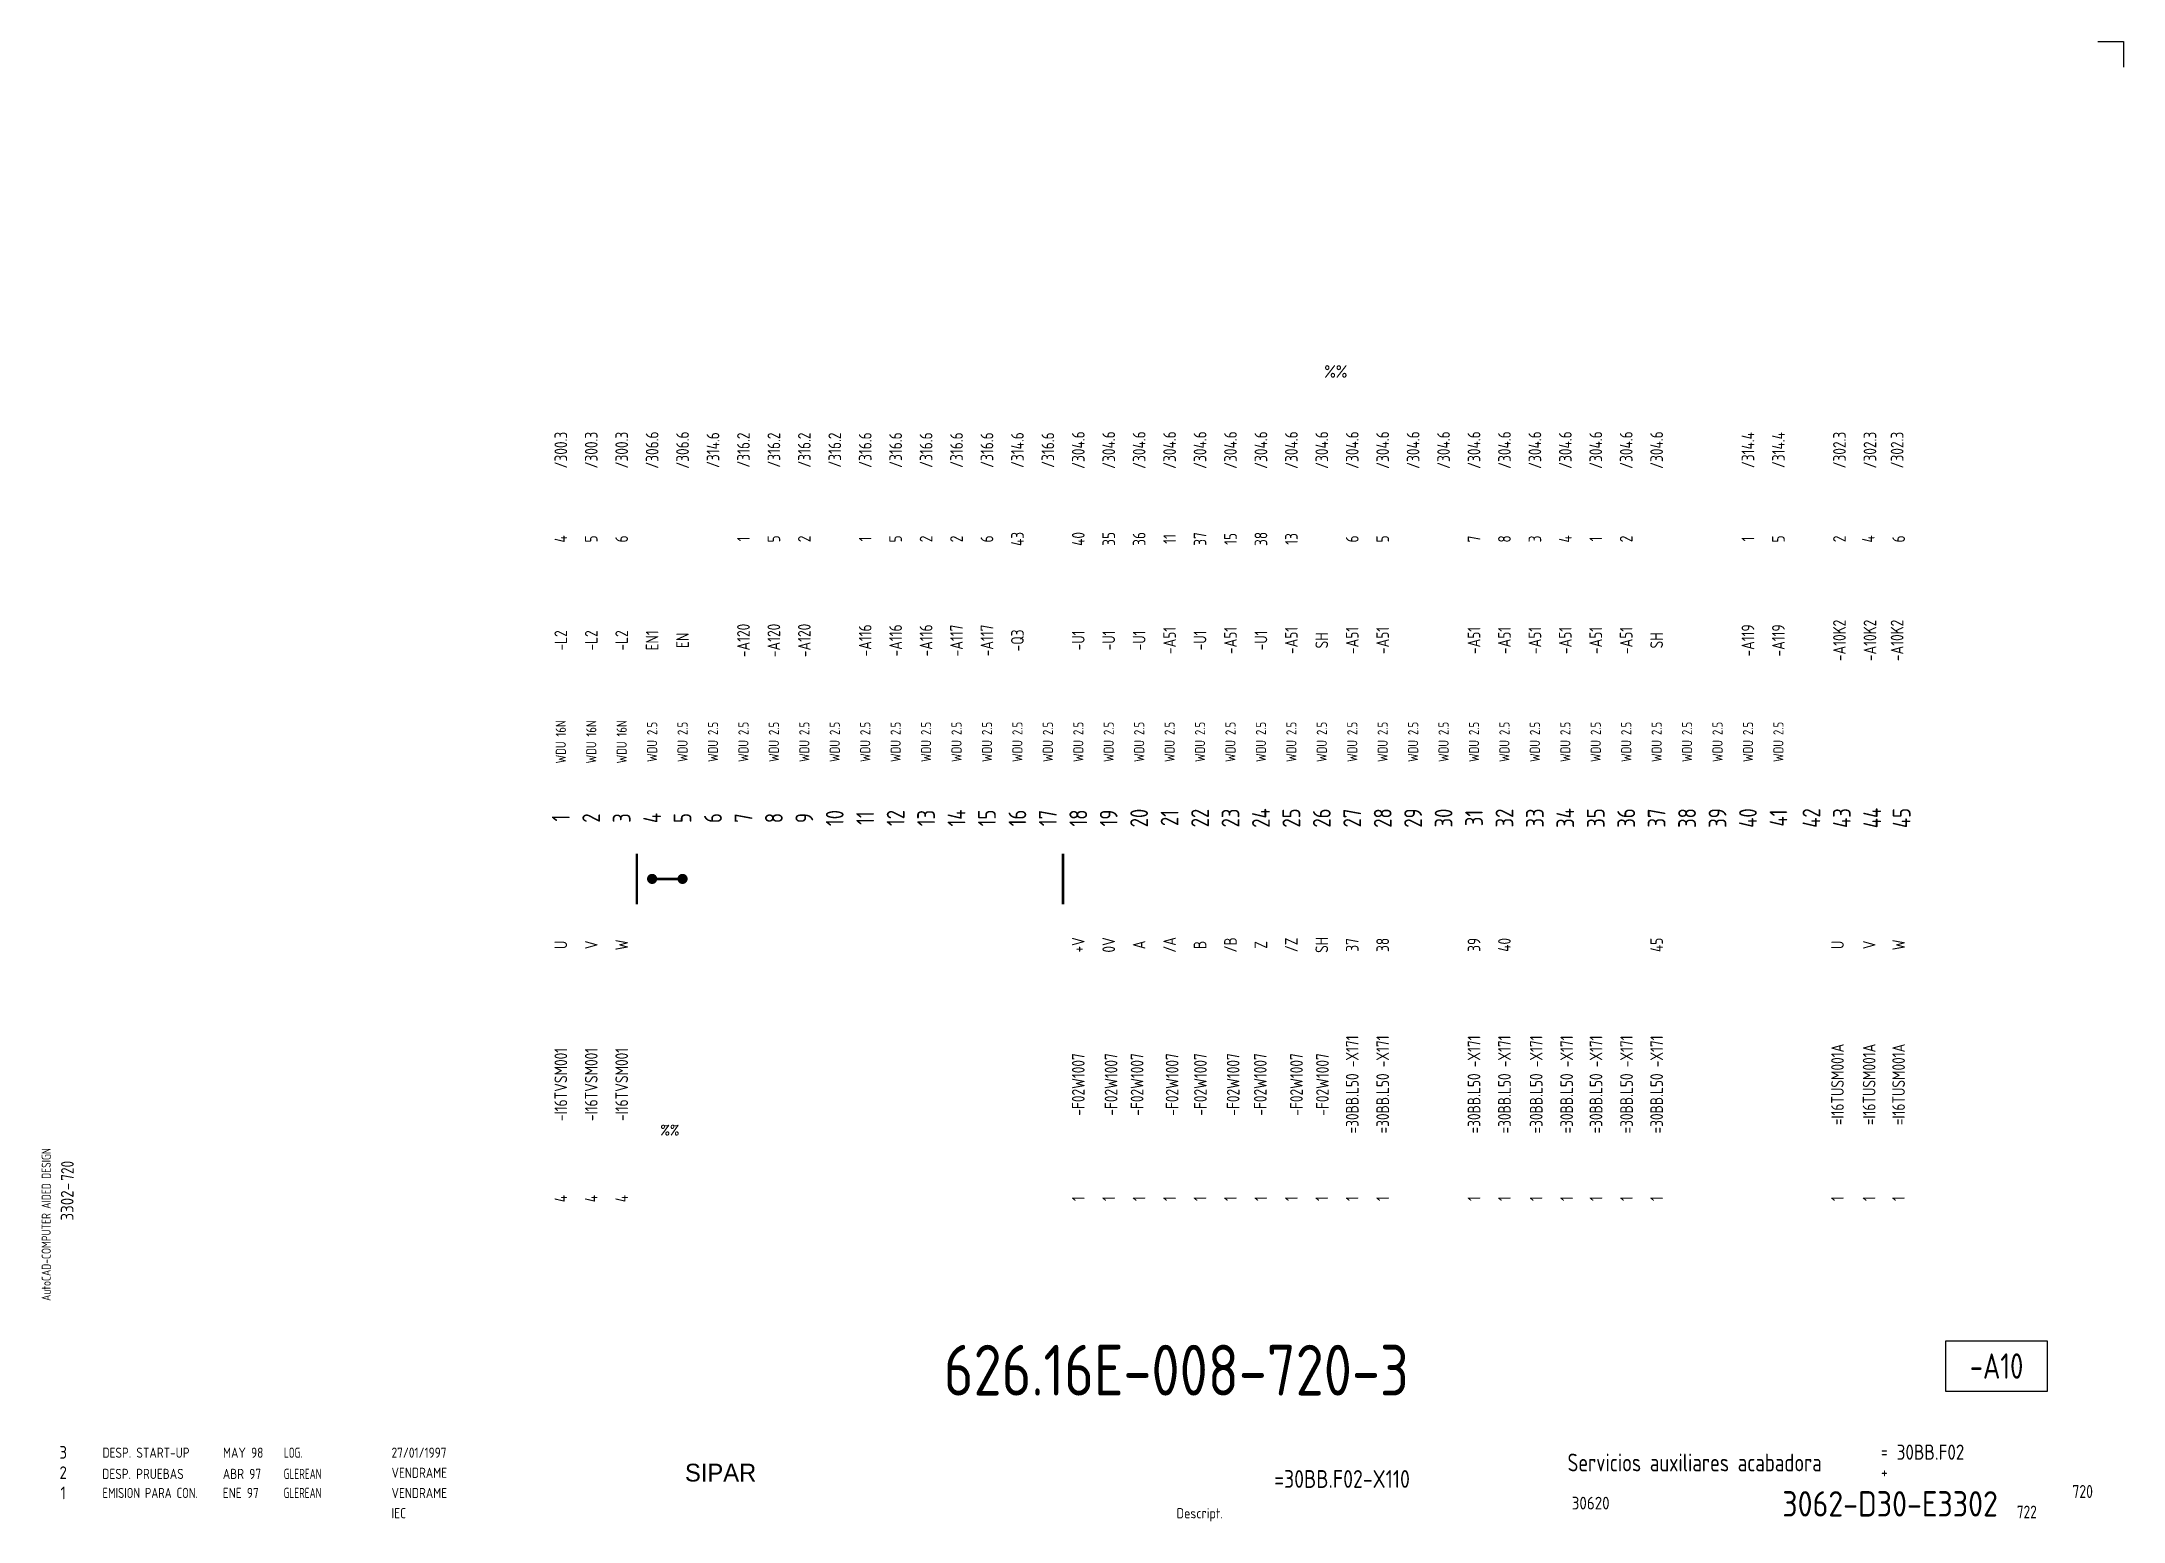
# Model space of a CAD drawing. Extents: x 10 to 420, y 5 to 297.
import ezdxf
from ezdxf.enums import TextEntityAlignment as Align

# ---------------------------------------------------------------- set-up
doc = ezdxf.new("R2010")
doc.units = 0
doc.header["$LTSCALE"] = 8
doc.header["$MEASUREMENT"] = 0
doc.layers.get('0').update_dxf_attribs({"linetype": 'CONTINUOUS'})
doc.layers.add('CART', color=7, linetype='CONTINUOUS')
doc.styles.add('DIN', font='DIN', dxfattribs={"width": 0.85})
doc.styles.add('SIMPLEX', font='SIMPLEX', dxfattribs={"width": 0.9})
doc.styles.add('UNIV', font='UNIV')

# ---------------------------------------------------------------- blocks, each defined once
blk = doc.blocks.new('WB-FG100')
at = {"layer": 'CART', "color": 1}
for p, q in [((415, 297), (420, 297)), ((420, 297), (420, 292))]:
    blk.add_line(p, q, dxfattribs=at)
at = {"layer": 'CART', "color": 1, "style": 'DIN', "width": 0.8}
blk.add_text('AutoCAD-COMPUTER AIDED DESIGN', height=1.8, rotation=90, dxfattribs=at).set_placement((11.47, 48.84))
at = {"layer": 'CART', "color": 3, "style": 'DIN', "width": 0.8}
for s, p in [('=', (372.24, 17.91)), ('+', (372.24, 13.87))]:
    blk.add_text(s, height=2.5, dxfattribs=at).set_placement(p)
at = {"layer": 'CART', "color": 7, "style": 'DIN', "width": 0.9}
blk.add_attdef('FILE', text='', height=2.5, rotation=90, dxfattribs=at).set_placement((15.95, 68.38), align=Align.CENTER)
for tag, p in [('MOD-3', (13.92, 19)), ('MOD-2', (13.92, 15)), ('MOD-1', (13.92, 11)), ('NR.COMMESSA', (315, 9))]:
    blk.add_attdef(tag, text='', height=2.5, dxfattribs=at).set_placement(p, align=Align.MIDDLE)
at = {"layer": 'CART', "color": 7, "style": 'DIN'}
for tag, width, p in [('REV-3', 0.9, (21.66, 19)), ('DATA-3', 0.9, (45.37, 19)), ('NOME-3', 0.9, (57.37, 19)), ('REV-2', 0.9, (21.66, 15)), ('DATA-2', 0.9, (45.37, 15)), ('NOME-2', 0.9, (57.37, 15)), ('REV-1', 0.9, (21.66, 11)), ('DATA-1', 0.9, (45.37, 11)), ('NOME-1', 0.7, (57.37, 11))]:
    blk.add_attdef(tag, text='', height=2, dxfattribs=dict(at, width=width)).set_placement(p, align=Align.MIDDLE_LEFT)
at = {"layer": 'CART', "color": 7, "style": 'DIN', "width": 0.9}
for tag, p, height in [('DATA', (78.64, 17.94), 2), ('ESECUTORE', (78.64, 13.97), 2), ('CONTROLLORE', (78.64, 9.99), 2), ('SEGUE', (398.93, 5.65), 2.8), ('NORMA', (78.64, 6.01), 2)]:
    blk.add_attdef(tag, p, '', height=height, dxfattribs=at)
at = {"layer": 'CART', "color": 2, "style": 'DIN', "width": 0.9}
for tag, p in [('TITOLO-1/3', (266.5, 18.23)), ('TITOLO-1/2', (266.5, 15.73)), ('TITOLO-2/3', (266.5, 13.18)), ('TITOLO-2/2', (266.5, 10.68)), ('TITOLO-3/3', (266.5, 8.13))]:
    blk.add_attdef(tag, text='', height=3.5, dxfattribs=at).set_placement(p, align=Align.MIDDLE)
at = {"layer": 'CART', "color": 3, "style": 'DIN', "width": 0.9}
blk.add_attdef('ASSIEME', text='', height=3.5, dxfattribs=at).set_placement((334, 17), align=Align.MIDDLE)
at = {"layer": 'CART', "color": 3, "style": 'DIN', "width": 0.85}
for tag, p in [('=', (375.33, 16.63)), ('+', (375.33, 12.76))]:
    blk.add_attdef(tag, text='', height=3, dxfattribs=at).set_placement(p, align=Align.BOTTOM_LEFT)
at = {"layer": 'CART', "color": 3, "style": 'DIN', "width": 0.9}
blk.add_attdef('FOGLIO', text='', height=2.8, dxfattribs=at).set_placement((414.2, 9.56), align=Align.RIGHT)
at = {"layer": 'CART', "color": 2, "style": 'DIN', "width": 0.9}
blk.add_attdef('DISEGNO', text='', height=5, dxfattribs=at).set_placement((395.27, 6.35), align=Align.RIGHT)
at = {"layer": 'CART', "color": 1, "style": 'DIN', "width": 0.9}
blk.add_attdef('TIPOLOGIA', (233.37, 6), '', height=2, dxfattribs=at)
blk = doc.blocks.new('DESP')
at = {"linetype": 'Continuous', "style": 'DIN'}
for s, width, p in [('DESP. START-UP', 0.85, (21.62, 17.59)), ('MAY 98', 0.85, (45.38, 17.59)), ('LOG.', 0.7, (57.38, 17.59))]:
    blk.add_text(s, height=2, dxfattribs=dict(at, width=width)).set_placement(p)
blk = doc.blocks.new('D')
at = {"linetype": 'Continuous'}
blk.add_blockref('DESP', (-5.04, -5.13), dxfattribs=at)

msp = doc.modelspace()

# ---------------------------------------------------------------- linework, layer by layer
at = {"color": 2}
for p, q in [((385, 31), (385, 41)), ((385, 41), (405, 41)), ((405, 41), (405, 31)), ((405, 31), (385, 31))]:
    msp.add_line(p, q, dxfattribs=at)
at = {"linetype": 'Continuous', "const_width": 0.5}
for points in [[(127, 127), (127, 137)], [(211, 127), (211, 137)], [(136, 132), (130, 132)]]:
    msp.add_lwpolyline(points, dxfattribs=at)
at = {"linetype": 'Continuous', "const_width": 1}
for points in [[(129.5, 132, 1), (130.5, 132, 1)], [(135.5, 132, 1), (136.5, 132, 1)]]:
    msp.add_lwpolyline(points, format="xyb", close=True, dxfattribs=at)

# ---------------------------------------------------------------- block references
at = {"linetype": 'Continuous'}
msp.add_blockref('D', (5.08, 5.47), dxfattribs=at)
at = {"layer": 'CART'}
ref = msp.add_blockref('WB-FG100', (0, 0), dxfattribs=at)
ref.add_attrib('TIPOLOGIA', 'Descript.', (233.37, 6), dxfattribs={"color": 1, "height": 2, "style": 'DIN', "width": 0.9})
ref.add_attrib('ASSIEME', 'Servicios auxiliares acabadora', dxfattribs={"color": 3, "height": 3.5, "style": 'DIN', "width": 0.8}).set_placement((335.5, 17), align=Align.MIDDLE)
ref.add_attrib('=', '30BB.F02', dxfattribs={"color": 3, "height": 3, "style": 'DIN', "width": 0.85}).set_placement((375.33, 16.63), align=Align.BOTTOM_LEFT)
ref.add_attrib('NR.COMMESSA', '30620', dxfattribs={"color": 7, "height": 2.5, "style": 'DIN', "width": 0.9}).set_placement((315, 9), align=Align.MIDDLE)
ref.add_attrib('DISEGNO', '3062-D30-E3302', dxfattribs={"color": 2, "height": 5, "style": 'DIN', "width": 0.9}).set_placement((395.27, 6.35), align=Align.RIGHT)
ref.add_attrib('DATA', '27/01/1997', (78.64, 17.94), dxfattribs={"color": 7, "height": 2, "style": 'DIN', "width": 0.85})
ref.add_attrib('ESECUTORE', 'VENDRAME', (78.64, 13.97), dxfattribs={"color": 7, "height": 2, "style": 'DIN', "width": 0.85})
ref.add_attrib('CONTROLLORE', 'VENDRAME', (78.64, 9.99), dxfattribs={"color": 7, "height": 2, "style": 'DIN', "width": 0.85})
ref.add_attrib('NORMA', 'IEC', (78.64, 6.01), dxfattribs={"color": 7, "height": 2, "style": 'DIN', "width": 0.85})
ref.add_attrib('MOD-1', '1', dxfattribs={"color": 7, "height": 2.5, "style": 'DIN', "width": 0.9}).set_placement((13.92, 11), align=Align.MIDDLE)
ref.add_attrib('REV-1', 'EMISION PARA CON.', dxfattribs={"color": 7, "height": 2, "style": 'DIN', "width": 0.8}).set_placement((21.66, 11), align=Align.MIDDLE_LEFT)
ref.add_attrib('DATA-1', 'ENE 97', dxfattribs={"color": 7, "height": 2, "style": 'DIN', "width": 0.85}).set_placement((45.37, 11), align=Align.MIDDLE_LEFT)
ref.add_attrib('NOME-1', 'GLEREAN', dxfattribs={"color": 7, "height": 2, "style": 'DIN', "width": 0.7}).set_placement((57.37, 11), align=Align.MIDDLE_LEFT)
ref.add_attrib('MOD-2', '2', dxfattribs={"color": 7, "height": 2.5, "style": 'DIN', "width": 0.9}).set_placement((13.92, 15), align=Align.MIDDLE)
ref.add_attrib('MOD-3', '3', dxfattribs={"color": 7, "height": 2.5, "style": 'DIN', "width": 0.9}).set_placement((13.92, 19), align=Align.MIDDLE)
ref.add_attrib('FILE', '3302-', dxfattribs={"color": 7, "height": 2.5, "rotation": 90, "style": 'DIN', "width": 0.9}).set_placement((15.95, 68.38), align=Align.CENTER)

# ---------------------------------------------------------------- texts
at = {"style": 'DIN'}
for s, width, p in [('%%', 0.85, (262.5, 230.75)), ('722', 0.8, (399, 6))]:
    msp.add_text(s, height=2.5, dxfattribs=dict(at, width=width)).set_placement(p)
at = {"style": 'DIN', "width": 0.8}
for s, height, p in [('/300.3', 2.5, (112, 216.5)), ('/300.3', 2.5, (118, 216.5)), ('/300.3', 2.5, (124, 216.5)), ('/306.6', 2.5, (130, 216.5)), ('/306.6', 2.5, (136, 216.5)), ('/314.6', 2.5, (142, 216.5)), ('/316.2', 2.5, (148, 216.5)), ('/316.2', 2.5, (154, 216.5)), ('/316.2', 2.5, (160, 216.5)), ('/316.2', 2.5, (166, 216.5)), ('/316.6', 2.5, (172, 216.5)), ('/316.6', 2.5, (178, 216.5)), ('/316.6', 2.5, (184, 216.5)), ('/316.6', 2.5, (190, 216.5)), ('/316.6', 2.5, (196, 216.5)), ('/314.6', 2.5, (202, 216.5)), ('/316.6', 2.5, (208, 216.5)), ('/304.6', 2.5, (214, 216.5)), ('/304.6', 2.5, (220, 216.5)), ('/304.6', 2.5, (226, 216.5)), ('/304.6', 2.5, (232, 216.5)), ('/304.6', 2.5, (238, 216.5)), ('/304.6', 2.5, (244, 216.5)), ('/304.6', 2.5, (250, 216.5)), ('/304.6', 2.5, (256, 216.5)), ('/304.6', 2.5, (262, 216.5)), ('/304.6', 2.5, (268, 216.5)), ('/304.6', 2.5, (274, 216.5)), ('/304.6', 2.5, (280, 216.5)), ('/304.6', 2.5, (286, 216.5)), ('/304.6', 2.5, (292, 216.5)), ('/304.6', 2.5, (298, 216.5)), ('/304.6', 2.5, (304, 216.5)), ('/304.6', 2.5, (310, 216.5)), ('/304.6', 2.5, (316, 216.5)), ('/304.6', 2.5, (322, 216.5)), ('/304.6', 2.5, (328, 216.5)), ('/314.4', 2.5, (346, 216.5)), ('/314.4', 2.5, (352, 216.5)), ('/302.3', 2.5, (364.03, 216.5)), ('/302.3', 2.5, (370.05, 216.5)), ('/302.3', 2.5, (375.4, 216.5)), ('4', 2.5, (112, 199)), ('5', 2.5, (118, 199)), ('6', 2.5, (124, 199)), ('1', 2.5, (148, 199)), ('5', 2.5, (154, 199)), ('2', 2.5, (160, 199)), ('1', 2.5, (172, 199)), ('5', 2.5, (178, 199)), ('2', 2.5, (184, 199)), ('2', 2.5, (190, 199)), ('6', 2.5, (196, 199)), ('43', 2.5, (202, 199)), ('40', 2.5, (214, 199)), ('35', 2.5, (220, 199)), ('36', 2.5, (226, 199)), ('11', 2.5, (232, 199)), ('37', 2.5, (238, 199)), ('15', 2.5, (244, 199)), ('38', 2.5, (250, 199)), ('13', 2.5, (256, 199)), ('6', 2.5, (268, 199)), ('5', 2.5, (274, 199)), ('7', 2.5, (292, 199)), ('8', 2.5, (298, 199)), ('3', 2.5, (304, 199)), ('4', 2.5, (310, 199)), ('1', 2.5, (316, 199)), ('2', 2.5, (322, 199)), ('1', 2.5, (346, 199)), ('5', 2.5, (352, 199)), ('2', 2.5, (364.03, 199)), ('4', 2.5, (369.72, 199)), ('6', 2.5, (375.71, 199)), ('-L2', 2.5, (112, 179)), ('-L2', 2.5, (118, 179)), ('-L2', 2.5, (124, 179)), ('EN1', 2.5, (130, 179)), ('-A120', 2.5, (148, 179)), ('-A120', 2.5, (154, 179)), ('-A120', 2.5, (160, 179)), ('-A116', 2.5, (172, 179)), ('-A116', 2.5, (178, 179)), ('-A116', 2.5, (184, 179)), ('-A117', 2.5, (190, 179)), ('-A117', 2.5, (196, 179)), ('-Q3', 2.5, (202, 179)), ('-U1', 2.5, (214, 179)), ('-U1', 2.5, (220, 179)), ('-U1', 2.5, (226, 179)), ('-A51', 2.5, (232, 179)), ('-U1', 2.5, (238, 179)), ('-A51', 2.5, (244, 179)), ('-U1', 2.5, (250, 179)), ('-A51', 2.5, (256, 179)), ('-A51', 2.5, (268, 179)), ('-A51', 2.5, (274, 179)), ('-A51', 2.5, (292, 179)), ('-A51', 2.5, (298, 179)), ('-A51', 2.5, (304, 179)), ('-A51', 2.5, (310, 179)), ('-A51', 2.5, (316, 179)), ('-A51', 2.5, (322, 179)), ('-A119', 2.5, (346, 179)), ('-A119', 2.5, (352, 179)), ('-A10K2', 2.5, (364.03, 179)), ('-A10K2', 2.5, (370.05, 179)), ('-A10K2', 2.5, (375.4, 179)), ('EN', 2.5, (136, 179)), ('SH', 2.5, (262, 179)), ('SH', 2.5, (328, 179)), ('WDU 16N', 2, (112, 159)), ('WDU 16N', 2, (118, 159)), ('WDU 16N', 2, (124, 159)), ('WDU 2.5', 2, (130, 159)), ('WDU 2.5', 2, (136, 159)), ('WDU 2.5', 2, (142, 159)), ('WDU 2.5', 2, (148, 159)), ('WDU 2.5', 2, (154, 159)), ('WDU 2.5', 2, (160, 159)), ('WDU 2.5', 2, (166, 159)), ('WDU 2.5', 2, (172, 159)), ('WDU 2.5', 2, (178, 159)), ('WDU 2.5', 2, (184, 159)), ('WDU 2.5', 2, (190, 159)), ('WDU 2.5', 2, (196, 159)), ('WDU 2.5', 2, (202, 159)), ('WDU 2.5', 2, (208, 159)), ('WDU 2.5', 2, (214, 159)), ('WDU 2.5', 2, (220, 159)), ('WDU 2.5', 2, (226, 159)), ('WDU 2.5', 2, (232, 159)), ('WDU 2.5', 2, (238, 159)), ('WDU 2.5', 2, (244, 159)), ('WDU 2.5', 2, (250, 159)), ('WDU 2.5', 2, (256, 159)), ('WDU 2.5', 2, (262, 159)), ('WDU 2.5', 2, (268, 159)), ('WDU 2.5', 2, (274, 159)), ('WDU 2.5', 2, (280, 159)), ('WDU 2.5', 2, (286, 159)), ('WDU 2.5', 2, (292, 159)), ('WDU 2.5', 2, (298, 159)), ('WDU 2.5', 2, (304, 159)), ('WDU 2.5', 2, (310, 159)), ('WDU 2.5', 2, (316, 159)), ('WDU 2.5', 2, (322, 159)), ('WDU 2.5', 2, (328, 159)), ('WDU 2.5', 2, (334, 159)), ('WDU 2.5', 2, (340, 159)), ('WDU 2.5', 2, (346, 159)), ('WDU 2.5', 2, (352, 159)), ('U', 2.5, (112, 119)), ('V', 2.5, (118, 119)), ('W', 2.5, (124, 119)), ('+V', 2.5, (214, 119)), ('0V', 2.5, (220, 119)), ('A', 2.5, (226, 119)), ('/A', 2.5, (232, 119)), ('B', 2.5, (238, 119)), ('/B', 2.5, (244, 119)), ('Z', 2.5, (250, 119)), ('/Z', 2.5, (256, 119)), ('SH', 2.5, (262, 119)), ('37', 2.5, (268, 119)), ('38', 2.5, (274, 119)), ('39', 2.5, (292, 119)), ('40', 2.5, (298, 119)), ('45', 2.5, (328, 119)), ('U', 2.5, (363.65, 119)), ('V', 2.5, (369.89, 119)), ('W', 2.5, (375.69, 119)), ('=30BB.L50 -X171', 2.5, (268, 91.5)), ('=30BB.L50 -X171', 2.5, (274, 91.5)), ('=30BB.L50 -X171', 2.5, (292, 91.5)), ('=30BB.L50 -X171', 2.5, (298, 91.5)), ('=30BB.L50 -X171', 2.5, (304.26, 91.5)), ('=30BB.L50 -X171', 2.5, (310.26, 91.5)), ('=30BB.L50 -X171', 2.5, (316.05, 91.5)), ('=30BB.L50 -X171', 2.5, (322.07, 91.5)), ('=30BB.L50 -X171', 2.5, (328, 91.5)), ('=I16TUSM001A', 2.5, (363.65, 91.5)), ('=I16TUSM001A', 2.5, (369.89, 91.5)), ('=I16TUSM001A', 2.5, (375.69, 91.5)), ('-I16TVSM001', 2.5, (112, 91.5)), ('-I16TVSM001', 2.5, (118, 91.5)), ('-I16TVSM001', 2.5, (124, 91.5)), ('-F02W1007', 2.5, (214, 91.5)), ('-F02W1007', 2.5, (220.46, 91.5)), ('-F02W1007', 2.5, (225.59, 91.5)), ('-F02W1007', 2.5, (232.5, 91.5)), ('-F02W1007', 2.5, (238.07, 91.5)), ('-F02W1007', 2.5, (244.53, 91.5)), ('-F02W1007', 2.5, (249.88, 91.5)), ('-F02W1007', 2.5, (257.01, 91.5)), ('-F02W1007', 2.5, (262.13, 91.5)), ('4', 2.5, (112, 69)), ('4', 2.5, (118, 69)), ('4', 2.5, (124, 69)), ('1', 2.5, (214, 69)), ('1', 2.5, (220, 69)), ('1', 2.5, (226, 69)), ('1', 2.5, (232, 69)), ('1', 2.5, (238, 69)), ('1', 2.5, (244, 69)), ('1', 2.5, (250, 69)), ('1', 2.5, (256, 69)), ('1', 2.5, (262, 69)), ('1', 2.5, (268, 69)), ('1', 2.5, (274, 69)), ('1', 2.5, (292, 69)), ('1', 2.5, (298, 69)), ('1', 2.5, (304.26, 69)), ('1', 2.5, (310.26, 69)), ('1', 2.5, (316.05, 69)), ('1', 2.5, (322.07, 69)), ('1', 2.5, (328, 69)), ('1', 2.5, (363.65, 69)), ('1', 2.5, (369.89, 69)), ('1', 2.5, (375.69, 69))]:
    msp.add_text(s, height=height, rotation=90, dxfattribs=at).set_placement(p, align=Align.MIDDLE)
at = {"color": 6, "style": 'DIN', "width": 0.8}
for s, p in [('1', (112, 144)), ('2', (118, 144)), ('3', (124, 144)), ('4', (130, 144)), ('5', (136, 144)), ('6', (142, 144)), ('7', (148, 144)), ('8', (154, 144)), ('9', (160, 144)), ('10', (166, 144)), ('11', (172, 144)), ('12', (178, 144)), ('13', (184, 144)), ('14', (190, 144)), ('15', (196, 144)), ('16', (202, 144)), ('17', (208, 144)), ('18', (214, 144)), ('19', (220, 144)), ('20', (226, 144)), ('21', (232, 144)), ('22', (238, 144)), ('23', (244, 144)), ('24', (250, 144)), ('25', (256, 144)), ('26', (262, 144)), ('27', (268, 144)), ('28', (274, 144)), ('29', (280, 144)), ('30', (286, 144)), ('31', (292, 144)), ('32', (298, 144)), ('33', (304, 144)), ('34', (310, 144)), ('35', (316, 144)), ('36', (322, 144)), ('37', (328, 144)), ('38', (334, 144)), ('39', (340, 144)), ('40', (346, 144)), ('41', (352, 144)), ('42', (358.5, 144)), ('43', (364.5, 144)), ('44', (370.5, 144)), ('45', (376.29, 144))]:
    msp.add_text(s, height=3.5, rotation=90, dxfattribs=at).set_placement(p, align=Align.MIDDLE)
at = {"color": 7, "linetype": 'Continuous', "style": 'SIMPLEX', "width": 0.9}
msp.add_text('%%', height=2, dxfattribs=at).set_placement((133.5, 82.5), align=Align.MIDDLE)
at = {"style": 'DIN', "width": 0.8}
msp.add_text('720', height=2.5, rotation=90, dxfattribs=at).set_placement((16, 72.5))
at = {"color": 6, "style": 'DIN', "width": 0.8}
msp.add_text('-A10', height=5, dxfattribs=at).set_placement((395, 36), align=Align.MIDDLE)
at = {"linetype": 'Continuous', "style": 'DIN'}
for s, width, p in [('DESP. PRUEBAS', 0.85, (21.62, 13.75)), ('ABR 97', 0.85, (45.38, 13.75)), ('GLEREAN', 0.7, (57.38, 13.75))]:
    msp.add_text(s, height=2, dxfattribs=dict(at, width=width)).set_placement(p)
at = {"color": 3, "style": 'DIN', "width": 0.85}
msp.add_text('=30BB.F02-X110', height=3.5, dxfattribs=at).set_placement((266, 12), align=Align.CENTER)
at = {"color": 3, "style": 'DIN', "width": 0.8}
msp.add_text('720', height=2.56, dxfattribs=at).set_placement((414, 10), align=Align.RIGHT)
at = {"color": 2, "insert": (187.48, 40.19), "char_height": 10, "width": 111.0411, "attachment_point": 1, "style": 'DIN'}
msp.add_mtext('626.16E-008-720-3', dxfattribs=at)
at = {"layer": 'CART', "color": 2, "linetype": 'Continuous', "style": 'UNIV'}
msp.add_text('SIPAR', height=3.5, dxfattribs=at).set_placement((143.5, 13.25), align=Align.CENTER)

doc.saveas('drawing.dxf')
